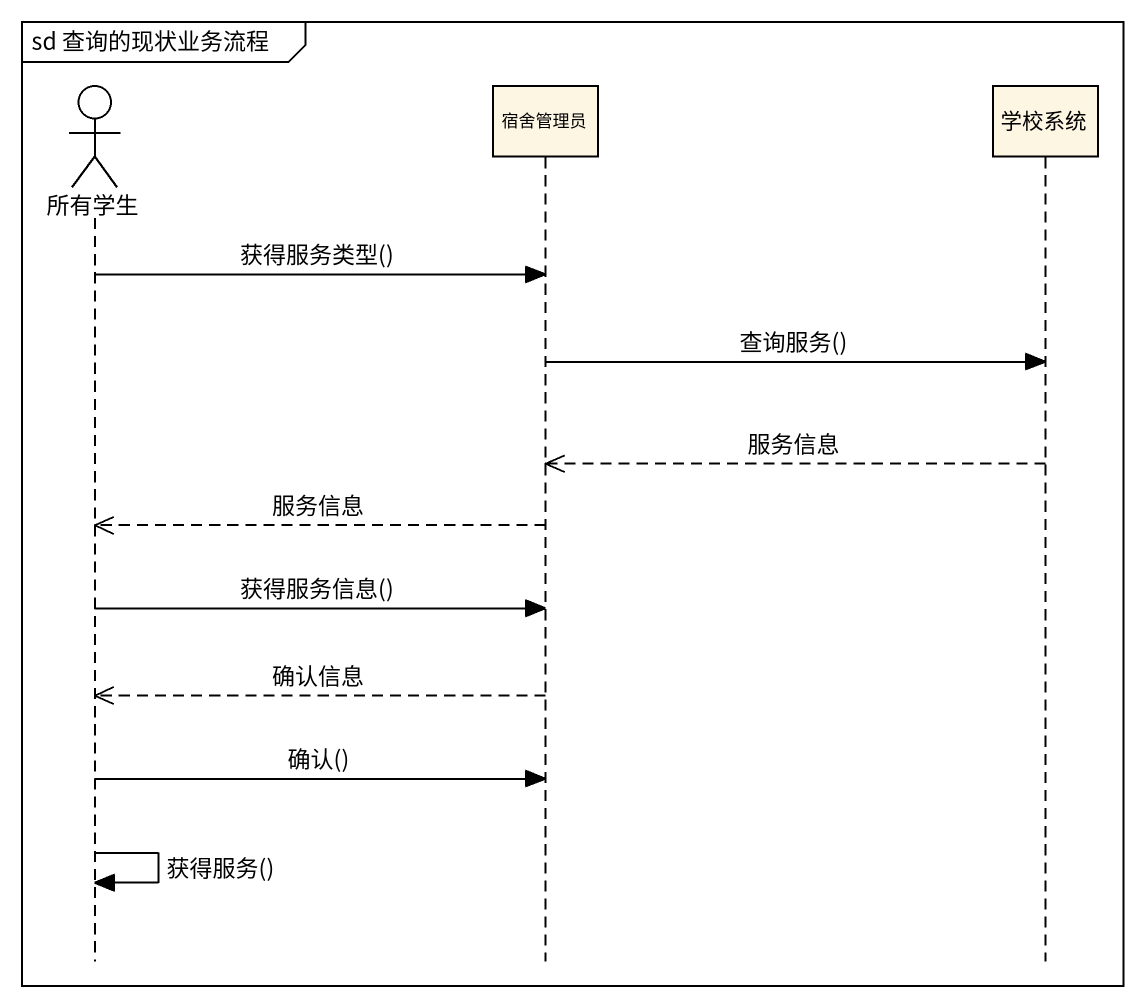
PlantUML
@startuml
mainframe sd 查询的现状业务流程
hide footbox
actor 所有学生
participant 宿舍管理员
participant 学校系统

所有学生 -> 宿舍管理员 : 获得服务类型()
宿舍管理员 -> 学校系统 : 查询服务()
学校系统 -->> 宿舍管理员 : 服务信息
宿舍管理员 -->> 所有学生 : 服务信息
所有学生 -> 宿舍管理员 : 获得服务信息()
宿舍管理员 -->> 所有学生 : 确认信息
所有学生 -> 宿舍管理员 : 确认()
所有学生 -> 所有学生 : 获得服务()
@enduml
